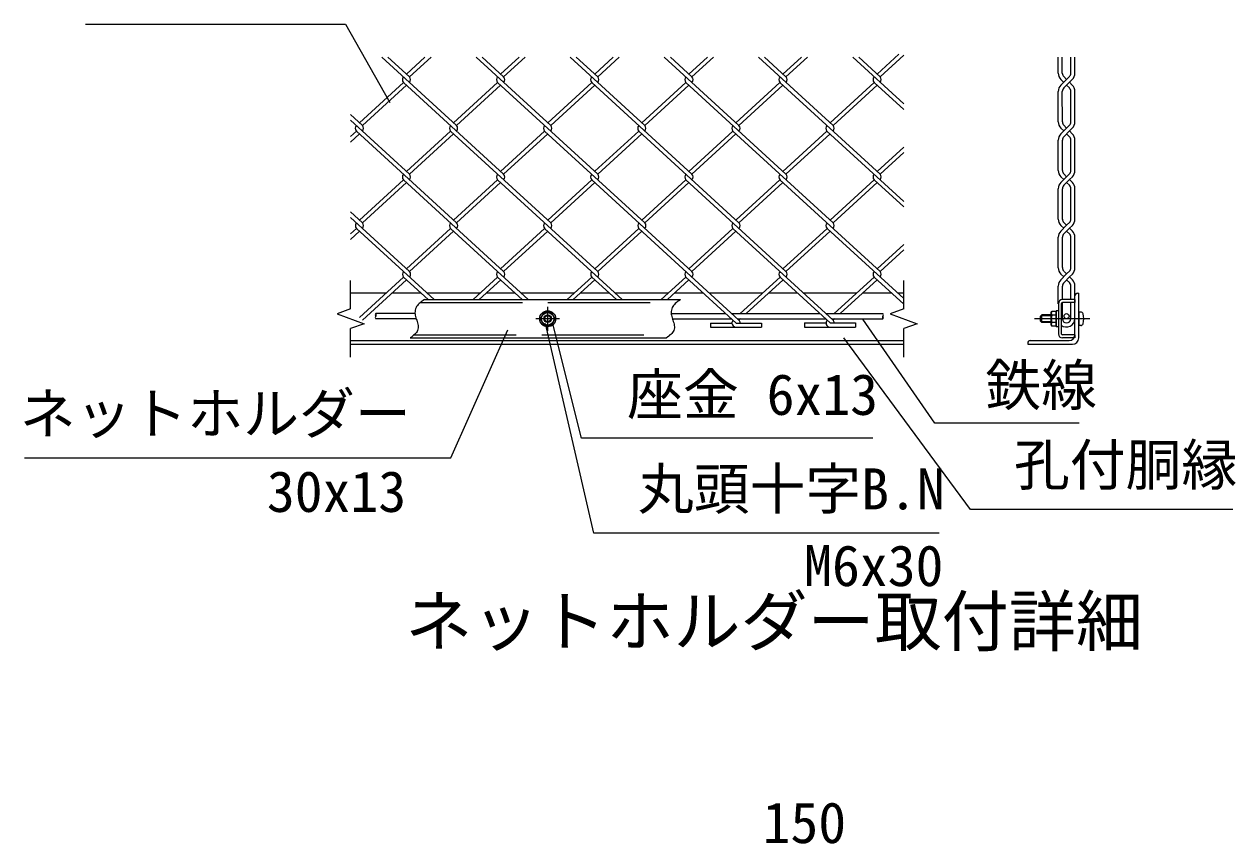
# Model space of a CAD drawing. Units: millimetres, scale not verified. Extents: x -12600 to 12600, y -8910 to 8910.
# Drawn here: x 599 to 4870, y -1300 to 1588 of the extents above; entities that cross this region are included whole.
import ezdxf
from ezdxf.enums import TextEntityAlignment as Align

# ---------------------------------------------------------------- set-up
doc = ezdxf.new("R2010")
doc.units = ezdxf.units.MM
doc.header["$LTSCALE"] = 60
doc.linetypes.add('DASHED', pattern=[7.5, 6, -1.5])
doc.linetypes.add('USER1', pattern=[50.8, 31.75, -6.35, 6.35, -6.35])
doc.layers.add('0-0_D-TTL-TXT', color=7, linetype='Continuous')
for name, color, linetype, lineweight in [('0-1_D-BMK', 2, 'USER1', 13), ('0-4_D-STR1', 1, 'Continuous', 18), ('0-6_D-STR3', 3, 'Continuous', 13), ('0-7_D-STR-DIM', 7, 'Continuous', 9), ('0-9_D-STR-TXT', 7, 'Continuous', 9), ('0-A_D-STR2', 7, 'Continuous', 9)]:
    doc.layers.add(name, color=color, linetype=linetype, lineweight=lineweight)
doc.styles.add('ＭＳ ゴシック', font='')
doc.styles.get('ＭＳ ゴシック').set_extended_font_data('MS Gothic')

msp = doc.modelspace()

# ---------------------------------------------------------------- linework, layer by layer
at = {"layer": '0-1_D-BMK'}
for p, q in [((2444.16, 508.32), (2444.16, 592.7)), ((2486.35, 550.51), (2401.97, 550.51)), ((4354.73, 550.51), (4160.6, 550.51))]:
    msp.add_line(p, q, dxfattribs=at)
at = {"layer": '0-4_D-STR1'}
for p, q in [((1873.96, 640.51), (1749.25, 640.51)), ((1998.25, 640.51), (1895.22, 640.51)), ((2205.73, 640.51), (2019.57, 640.51)), ((2330.03, 640.51), (2227, 640.51)), ((2537.51, 640.51), (2351.34, 640.51)), ((2661.8, 640.51), (2558.77, 640.51)), ((2869.23, 640.51), (2682.59, 640.51)), ((2993.58, 640.51), (2890.55, 640.51)), ((3201.01, 640.51), (3014.36, 640.51)), ((3325.35, 640.51), (3222.32, 640.51)), ((3532.78, 640.51), (3346.67, 640.51)), ((3657.13, 640.51), (3554.1, 640.51)), ((3699.25, 640.51), (3678.44, 640.51)), ((4302.89, 494.26), (4302.89, 631.51)), ((4311.89, 640.51), (4316.39, 640.51)), ((4316.39, 483.01), (4316.39, 640.51)), ((1749.25, 474.01), (3699.25, 474.01)), ((4145.39, 474.01), (4282.64, 474.01)), ((1749.25, 460.51), (3699.25, 460.51)), ((4136.39, 465.01), (4136.39, 460.51)), ((4136.39, 460.51), (4293.89, 460.51))]:
    msp.add_line(p, q, dxfattribs=at)
for centre, radius, start, end in [((4311.89, 631.51), 9, 90, 180), ((4145.39, 465.01), 9, 90, 180), ((4282.64, 494.26), 20.25, 270, 0), ((4293.89, 483.01), 22.5, 270, 0)]:
    msp.add_arc(centre, radius, start, end, dxfattribs=at)
at = {"layer": '0-6_D-STR3', "linetype": 'DASHED'}
for p, q in [((1994.99, 607.66), (2898, 607.66)), ((1973.01, 493.36), (2876.02, 493.36))]:
    msp.add_line(p, q, dxfattribs=at)
at = {"layer": '0-6_D-STR3'}
for p, q in [((2009.6, 618.01), (2912.61, 618.01)), ((4244.39, 603.16), (4244.39, 497.86)), ((4254.74, 603.16), (4254.74, 497.86)), ((4302.89, 618.01), (4259.24, 618.01)), ((4302.89, 607.66), (4259.24, 607.66)), ((4302.89, 618.01), (4302.89, 607.66)), ((1976.58, 568.51), (1838.08, 568.51)), ((2431.17, 573.01), (2418.18, 550.51)), ((2457.15, 573.01), (2431.17, 573.01)), ((2470.14, 550.51), (2457.15, 573.01)), ((2879.59, 568.51), (3072.15, 568.51)), ((3092.94, 568.51), (3403.93, 568.51)), ((3425.24, 568.51), (3625.84, 568.51)), ((4185.89, 564.01), (4181.39, 559.51)), ((4181.39, 541.51), (4181.39, 559.51)), ((4219.19, 561.31), (4183.19, 561.31)), ((4185.89, 537.01), (4185.89, 564.01)), ((4219.19, 564.01), (4185.89, 564.01)), ((4219.19, 572.56), (4221.46, 576.49)), ((4219.19, 528.46), (4219.19, 572.56)), ((4237.19, 576.49), (4221.46, 576.49)), ((4237.19, 563.5), (4221.46, 563.5)), ((4237.19, 578.64), (4237.19, 522.39)), ((4244.39, 578.64), (4237.19, 578.64)), ((4237.19, 524.53), (4237.19, 576.49)), ((4316.39, 574.14), (4316.39, 526.89)), ((4323.26, 574.14), (4316.39, 574.14)), ((1980.8, 550.51), (1838.08, 550.51)), ((2457.15, 528.01), (2470.14, 550.51)), ((2883.81, 550.51), (3091.8, 550.51)), ((3112.58, 550.51), (3423.57, 550.51)), ((3444.89, 550.51), (3625.84, 550.51)), ((4185.89, 537.01), (4181.39, 541.51)), ((4219.19, 539.71), (4183.19, 539.71)), ((4219.19, 537.01), (4185.89, 537.01)), ((4219.19, 528.46), (4221.46, 524.53)), ((4237.19, 537.52), (4221.46, 537.52)), ((4237.19, 524.53), (4221.46, 524.53)), ((4244.39, 522.39), (4237.19, 522.39)), ((4323.26, 526.89), (4316.39, 526.89)), ((1959.81, 483.01), (2862.82, 483.01)), ((4302.89, 493.36), (4259.24, 493.36)), ((4302.89, 483.01), (4259.24, 483.01)), ((4302.89, 493.36), (4302.89, 483.01))]:
    msp.add_line(p, q, dxfattribs=at)
msp.add_lwpolyline([(2418.18, 550.51), (2431.17, 528.01), (2457.15, 528.01)], dxfattribs=at)
for centre, radius in [((2444.16, 550.51), 28.12), ((2444.16, 550.51), 22.05), ((2444.16, 550.51), 13.5), ((2444.16, 550.51), 11.06), ((4273.51, 559.66), 9)]:
    msp.add_circle(centre, radius, dxfattribs=at)
for centre, radius, start, end in [((4259.24, 603.16), 14.85, 90, 180), ((4259.24, 603.16), 4.5, 90, 180), ((4230.95, 570), 11.5, 145.61585, 214.38415), ((4262.44, 550.51), 42.99, 162.4121, 197.5879), ((4323.26, 565.59), 8.55, 16.07286, 90), ((4270.94, 550.51), 63, 343.92714, 16.07286), ((4230.95, 531.03), 11.5, 145.61586, 214.38415), ((4323.26, 535.44), 8.55, 270, 343.92714), ((4259.24, 497.86), 14.85, 180, 270), ((4259.24, 497.86), 4.5, 180, 270)]:
    msp.add_arc(centre, radius, start, end, dxfattribs=at)
at = {"layer": '0-7_D-STR-DIM'}
for p, q in [((1749.25, 585.14), (1749.25, 685.51)), ((3699.25, 585.14), (3699.25, 685.51)), ((1749.25, 585.14), (1701.68, 567.83)), ((1701.68, 567.83), (1796.82, 533.2)), ((1796.82, 533.2), (1749.25, 515.88)), ((1749.25, 415.51), (1749.25, 515.88)), ((3699.25, 415.51), (3699.25, 515.88))]:
    msp.add_line(p, q, dxfattribs=at)
for points in [[(2009.6, 618.01), (2005.64, 615.38), (2001.74, 612.7), (1997.93, 609.95), (1994.29, 607.08), (1990.85, 604.06), (1987.68, 600.84), (1984.81, 597.39), (1982.32, 593.67), (1980.24, 589.65), (1978.61, 585.35), (1977.43, 580.86), (1976.71, 576.27), (1976.47, 571.67), (1976.7, 567.14), (1977.37, 562.71), (1978.39, 558.34), (1979.66, 554), (1981.08, 549.67), (1982.57, 545.31), (1984.04, 540.89), (1985.38, 536.39), (1986.51, 531.77), (1987.33, 527.12), (1987.75, 522.49), (1987.68, 517.98), (1987.03, 513.65), (1985.72, 509.58), (1983.81, 505.74), (1981.37, 502.1), (1978.47, 498.65), (1975.19, 495.34), (1971.61, 492.16), (1967.8, 489.06), (1963.85, 486.02), (1959.81, 483.01)], [(2912.61, 618.01), (2908.65, 615.38), (2904.74, 612.7), (2900.94, 609.95), (2897.3, 607.08), (2893.86, 604.06), (2890.68, 600.84), (2887.82, 597.39), (2885.33, 593.67), (2883.25, 589.65), (2881.61, 585.35), (2880.43, 580.86), (2879.72, 576.27), (2879.47, 571.67), (2879.71, 567.14), (2880.38, 562.71), (2881.4, 558.34), (2882.66, 554), (2884.09, 549.67), (2885.58, 545.31), (2887.04, 540.89), (2888.39, 536.39), (2889.52, 531.77), (2890.34, 527.12), (2890.76, 522.49), (2890.69, 517.98), (2890.03, 513.65), (2888.73, 509.58), (2886.82, 505.74), (2884.37, 502.1), (2881.48, 498.65), (2878.2, 495.34), (2874.62, 492.16), (2870.81, 489.06), (2866.85, 486.02), (2862.82, 483.01)], [(3699.25, 585.14), (3651.68, 567.83), (3746.82, 533.2), (3699.25, 515.88)]]:
    msp.add_lwpolyline(points, dxfattribs=at)
for centre, start, end in [((1842.61, 564.01), 135.18146, 224.81854), ((1842.61, 555.01), 135.18146, 224.81854), ((1833.55, 564.01), 315.18146, 44.81854), ((3630.37, 555.01), 135.18146, 224.81854), ((3621.31, 564.01), 315.18146, 44.81854), ((3621.31, 555.01), 315.18146, 44.81854)]:
    msp.add_arc(centre, 6.38, start, end, dxfattribs=at)
at = {"layer": '0-9_D-STR-TXT'}
for points in [[(814.61, 1588.46), (1731.08, 1588.46), (1888.12, 1312.17)], [(3824.22, -205.6), (2606.98, -205.6), (2436.58, 533.41)], [(3589.98, 129.51), (2563.09, 129.51), (2464.05, 528.22)], [(4317.35, 182.83), (3808.64, 182.83), (3554.61, 548.87)], [(600.24, 60.52), (2103.01, 60.52), (2303.79, 511.78)], [(4859.05, -121.46), (3934.2, -121.46), (3488.3, 482.97)]]:
    msp.add_lwpolyline(points, dxfattribs=at)
at = {"layer": '0-A_D-STR2'}
for p, q in [((2123.04, 1231.36), (1859.97, 1472.42)), ((1957.16, 1402.9), (1881.29, 1472.42)), ((2011.71, 1472.42), (1946.5, 1412.67)), ((2033.02, 1472.42), (1957.16, 1402.9)), ((2454.82, 1231.36), (2191.75, 1472.42)), ((2288.93, 1402.9), (2213.06, 1472.42)), ((2343.48, 1472.42), (2278.27, 1412.67)), ((2364.8, 1472.42), (2288.93, 1402.9)), ((2786.59, 1231.36), (2523.52, 1472.42)), ((2620.71, 1402.9), (2544.84, 1472.42)), ((2675.26, 1472.42), (2610.05, 1412.67)), ((2696.57, 1472.42), (2620.71, 1402.9)), ((3118.37, 1231.36), (2855.3, 1472.42)), ((2952.48, 1402.9), (2876.61, 1472.42)), ((3007.03, 1472.42), (2941.82, 1412.67)), ((3028.35, 1472.42), (2952.48, 1402.9)), ((3450.12, 1231.39), (3187.07, 1472.42)), ((3284.25, 1402.9), (3208.39, 1472.42)), ((3338.81, 1472.42), (3273.6, 1412.67)), ((3360.12, 1472.42), (3284.25, 1402.9)), ((3699.23, 1307.62), (3519.38, 1472.42)), ((3616.27, 1403.17), (3540.7, 1472.42)), ((3681.59, 1482.55), (3605.61, 1412.94)), ((3699.23, 1479.19), (3616.27, 1403.17)), ((4243.88, 1416.08), (4243.88, 1472.42)), ((4258.32, 1416.09), (4258.32, 1472.42)), ((4288.15, 1416.09), (4288.15, 1472.42)), ((4302.58, 1416.08), (4302.58, 1472.42)), ((1935.84, 1383.37), (1780.61, 1241.13)), ((1946.5, 1373.61), (1791.27, 1231.36)), ((2288.93, 1059.82), (1935.84, 1383.37)), ((2267.62, 1383.37), (2112.39, 1241.13)), ((2278.27, 1373.61), (2123.04, 1231.36)), ((2620.71, 1059.82), (2267.62, 1383.37)), ((2599.39, 1383.37), (2444.16, 1241.13)), ((2610.05, 1373.61), (2454.82, 1231.36)), ((2952.48, 1059.82), (2599.39, 1383.37)), ((2931.17, 1383.37), (2775.94, 1241.13)), ((2941.82, 1373.61), (2786.59, 1231.36)), ((3284.23, 1059.85), (2931.17, 1383.37)), ((3262.94, 1383.37), (3107.71, 1241.13)), ((3273.6, 1373.61), (3118.37, 1231.36)), ((3616, 1059.85), (3262.94, 1383.37)), ((3594.95, 1383.64), (3439.46, 1241.15)), ((3605.61, 1373.87), (3450.12, 1231.39)), ((3699.23, 1288.09), (3594.95, 1383.64)), ((4273.23, 1394.1), (4253.11, 1373.97)), ((4253.11, 1393.8), (4263.03, 1383.89)), ((4263.33, 1404), (4273.23, 1394.1)), ((4283.44, 1383.89), (4263.33, 1363.78)), ((4283.14, 1404), (4273.23, 1394.1)), ((4273.23, 1373.68), (4283.14, 1363.78)), ((4293.36, 1393.8), (4283.44, 1383.89)), ((4283.44, 1383.89), (4293.36, 1373.97)), ((4244.01, 1244.54), (4243.88, 1351.7)), ((4258.45, 1244.55), (4258.32, 1351.68)), ((4288.28, 1244.55), (4288.15, 1351.68)), ((4302.71, 1244.54), (4302.58, 1351.7)), ((1791.27, 1231.36), (1749.23, 1269.89)), ((1957.16, 1059.82), (1749.23, 1250.36)), ((1769.95, 1211.83), (1749.23, 1192.84)), ((1780.61, 1202.07), (1749.23, 1173.31)), ((2123.04, 888.28), (1769.95, 1211.83)), ((2101.73, 1211.83), (1946.5, 1069.59)), ((2112.39, 1202.07), (1957.16, 1059.82)), ((2454.82, 888.28), (2101.73, 1211.83)), ((2433.5, 1211.83), (2278.27, 1069.59)), ((2444.16, 1202.07), (2288.93, 1059.82)), ((2786.59, 888.28), (2433.5, 1211.83)), ((2765.28, 1211.83), (2610.98, 1070.44)), ((2775.94, 1202.07), (2620.71, 1059.82)), ((3118.34, 888.31), (2765.28, 1211.83)), ((3097.05, 1211.83), (2941.82, 1069.59)), ((3107.71, 1202.07), (2952.48, 1059.82)), ((3450.12, 888.31), (3097.05, 1211.83)), ((3428.8, 1211.86), (3273.57, 1069.61)), ((3439.46, 1202.09), (3284.23, 1059.85)), ((3699.23, 964.06), (3428.8, 1211.86)), ((4253.24, 1222.27), (4263.15, 1212.35)), ((4263.46, 1232.46), (4273.36, 1222.56)), ((4283.57, 1212.35), (4263.46, 1192.24)), ((4273.36, 1202.14), (4283.27, 1192.24)), ((4293.49, 1222.27), (4283.57, 1212.35)), ((4283.57, 1212.35), (4293.49, 1202.43)), ((3699.23, 1155.64), (3605.35, 1069.61)), ((4244.17, 1073.18), (4244.01, 1180.16)), ((4258.6, 1073.19), (4258.45, 1180.14)), ((4288.43, 1073.19), (4288.28, 1180.14)), ((4302.87, 1073.18), (4302.71, 1180.16)), ((3699.23, 1136.11), (3616, 1059.85)), ((1935.84, 1040.29), (1780.61, 898.05)), ((1946.5, 1030.53), (1791.27, 888.28)), ((2288.93, 716.75), (1935.84, 1040.29)), ((2267.62, 1040.29), (2112.39, 898.05)), ((2278.27, 1030.53), (2123.04, 888.28)), ((2620.68, 716.77), (2267.62, 1040.29)), ((2599.39, 1040.29), (2444.16, 898.05)), ((2610.05, 1030.53), (2454.82, 888.28)), ((2952.45, 716.77), (2599.39, 1040.29)), ((2931.17, 1040.29), (2775.94, 898.05)), ((2941.82, 1030.53), (2786.59, 888.28)), ((3284.23, 716.77), (2931.17, 1040.29)), ((3262.91, 1040.32), (3108.61, 898.93)), ((3273.57, 1030.55), (3118.34, 888.31)), ((3616, 716.77), (3262.91, 1040.32)), ((3594.95, 1040.56), (3439.46, 898.07)), ((3605.61, 1030.8), (3450.12, 888.31)), ((3699.23, 945.02), (3594.95, 1040.56)), ((4273.52, 1051.2), (4253.39, 1031.07)), ((4253.39, 1050.9), (4263.31, 1040.99)), ((4263.61, 1061.1), (4273.52, 1051.2)), ((4283.72, 1040.99), (4263.61, 1020.87)), ((4283.42, 1061.1), (4273.52, 1051.2)), ((4273.52, 1030.78), (4283.42, 1020.87)), ((4244.17, 901.88), (4244.17, 1008.8)), ((4258.6, 900.75), (4258.6, 1008.78)), ((4288.43, 900.75), (4288.43, 1008.78)), ((4302.87, 901.88), (4302.87, 1008.8)), ((1791.27, 888.28), (1749.23, 926.81)), ((1957.16, 716.75), (1749.23, 907.28)), ((1769.95, 868.75), (1749.23, 849.76)), ((1780.61, 858.99), (1749.23, 830.23)), ((2044.12, 618.01), (1770.22, 869)), ((2101.73, 868.75), (1946.5, 726.51)), ((2112.39, 858.99), (1957.16, 716.75)), ((2375.9, 618.01), (2101.99, 869)), ((2433.5, 868.75), (2278.27, 726.51)), ((2444.16, 858.99), (2288.93, 716.75)), ((2707.14, 618.01), (2433.5, 868.75)), ((2765.28, 868.75), (2610.05, 726.51)), ((2775.94, 858.99), (2620.71, 716.75)), ((3118.34, 545.23), (2765.28, 868.75)), ((3097.29, 869.02), (2941.8, 726.54)), ((3107.95, 859.26), (2952.45, 716.77)), ((3450.38, 545.48), (3097.29, 869.02)), ((3429.07, 869.02), (3273.57, 726.54)), ((3439.72, 859.26), (3284.23, 716.77)), ((3699.23, 621.47), (3429.07, 869.02)), ((4273.52, 879.9), (4253.39, 859.78)), ((4253.39, 879.61), (4263.31, 869.69)), ((4262.8, 890.62), (4273.52, 879.9)), ((4283.72, 869.69), (4262.8, 848.76)), ((4284.23, 890.62), (4273.52, 879.9)), ((4273.52, 859.48), (4284.23, 848.77)), ((4293.64, 879.61), (4283.72, 869.69)), ((4283.72, 869.69), (4293.64, 859.78)), ((3699.23, 812.56), (3605.35, 726.54)), ((4244.17, 730.34), (4244.17, 837.5)), ((4258.6, 731.48), (4258.6, 838.64)), ((4288.43, 731.48), (4288.43, 838.64)), ((4302.87, 730.34), (4302.87, 837.5)), ((3699.23, 793.03), (3616, 716.77)), ((1936.08, 697.48), (1780.85, 555.24)), ((1946.74, 687.72), (1791.51, 545.48)), ((2022.81, 618.01), (1936.11, 697.46)), ((2267.86, 697.48), (2181.13, 618.01)), ((2278.51, 687.72), (2202.44, 618.01)), ((2354.58, 618.01), (2267.86, 697.48)), ((2599.63, 697.48), (2512.9, 618.01)), ((2610.29, 687.72), (2534.22, 618.01)), ((2686.36, 618.01), (2599.63, 697.48)), ((2931.41, 697.48), (2844.68, 618.01)), ((2942.06, 687.72), (2865.99, 618.01)), ((3108.2, 535.48), (2931.41, 697.48)), ((3263.18, 697.48), (3122.43, 568.51)), ((3273.84, 687.72), (3143.75, 568.51)), ((3439.72, 535.71), (3263.18, 697.48)), ((3594.95, 697.48), (3454.21, 568.51)), ((3605.61, 687.72), (3475.52, 568.51)), ((3699.23, 601.94), (3594.95, 697.48)), ((4273.52, 708.36), (4253.39, 688.24)), ((4253.39, 708.07), (4263.31, 698.15)), ((4264.4, 717.48), (4273.52, 708.36)), ((4283.72, 698.15), (4264.4, 678.83)), ((4284.23, 719.08), (4273.52, 708.36)), ((4273.52, 687.94), (4284.23, 677.23)), ((4293.64, 708.07), (4283.72, 698.15)), ((4283.72, 698.15), (4293.64, 688.24)), ((4244.17, 602.78), (4244.17, 665.96)), ((4258.6, 618), (4258.6, 664.83)), ((4288.43, 618.01), (4288.43, 667.1)), ((4302.87, 549.53), (4302.87, 665.96)), ((4258.6, 550.66), (4258.6, 607.62)), ((4288.43, 550.66), (4288.43, 607.66)), ((3018.2, 535.48), (3093.74, 535.48)), ((3018.2, 535.48), (3018.2, 521.08)), ((3018.2, 521.08), (3198.2, 521.08)), ((3124.1, 550.51), (3118.34, 545.23)), ((3349.72, 535.71), (3425.27, 535.71)), ((3349.72, 535.71), (3349.72, 521.31)), ((3349.72, 521.31), (3529.72, 521.31)), ((3439.72, 535.71), (3529.72, 535.71)), ((3455.88, 550.51), (3450.38, 545.48)), ((3529.72, 535.71), (3529.72, 521.31))]:
    msp.add_line(p, q, dxfattribs=at)
for points in [[(4283.27, 1232.46), (4273.36, 1222.56), (4253.24, 1202.43)], [(4293.64, 1050.9), (4283.72, 1040.99), (4293.64, 1031.07)], [(3108.2, 535.48), (3198.2, 535.48), (3198.2, 521.08)]]:
    msp.add_lwpolyline(points, dxfattribs=at)
for centre, radius, start, end in [((4275.38, 1416.08), 31.5, 180, 225), ((4275.42, 1416.09), 17.1, 180, 225), ((4271.05, 1416.09), 17.1, 315, 0), ((4271.08, 1416.08), 31.5, 315, 0), ((1946.5, 1393.14), 14.46, 137.5, 222.5), ((1946.5, 1393.14), 14.46, 317.5, 42.5), ((2278.27, 1393.14), 14.46, 137.5, 222.5), ((2278.27, 1393.14), 14.46, 317.5, 42.5), ((2610.05, 1393.14), 14.46, 137.5, 222.5), ((2610.05, 1393.14), 14.46, 317.5, 42.5), ((2942.06, 1393.41), 14.46, 137.5, 222.5), ((2942.06, 1393.41), 14.46, 317.5, 42.5), ((3273.84, 1393.41), 14.46, 137.5, 222.5), ((3273.84, 1393.41), 14.46, 317.5, 42.5), ((3605.61, 1393.41), 14.46, 137.5, 222.5), ((3605.61, 1393.41), 14.46, 317.5, 42.5), ((4275.38, 1351.7), 31.5, 135, 180), ((4271.08, 1351.7), 31.5, 0, 45), ((4275.42, 1351.68), 17.1, 135.00055, 180), ((4271.05, 1351.68), 17.1, 0, 44.99915), ((4275.51, 1244.54), 31.5, 180, 225), ((4275.55, 1244.55), 17.1, 180, 225), ((4271.18, 1244.55), 17.1, 315, 0), ((4271.21, 1244.54), 31.5, 315, 0), ((1780.58, 1221.62), 14.46, 137.5, 222.5), ((1780.58, 1221.62), 14.46, 317.5, 42.5), ((2112.36, 1221.62), 14.46, 137.5, 222.5), ((2112.36, 1221.62), 14.46, 317.5, 42.5), ((2444.13, 1221.62), 14.46, 137.5, 222.5), ((2444.13, 1221.62), 14.46, 317.5, 42.5), ((2775.91, 1221.62), 14.46, 137.5, 222.5), ((2775.91, 1221.62), 14.46, 317.5, 42.5), ((3107.68, 1221.62), 14.46, 137.5, 222.5), ((3107.68, 1221.62), 14.46, 317.5, 42.5), ((3439.46, 1221.62), 14.46, 137.5, 222.5), ((3439.46, 1221.62), 14.46, 317.5, 42.5), ((4275.51, 1180.16), 31.5, 135, 180), ((4271.21, 1180.16), 31.5, 0, 45), ((4275.55, 1180.14), 17.1, 135.00055, 180), ((4271.18, 1180.14), 17.1, 0, 44.99915), ((4275.67, 1073.18), 31.5, 180, 225), ((4275.7, 1073.19), 17.1, 180, 225), ((4271.33, 1073.19), 17.1, 315, 0), ((4271.37, 1073.18), 31.5, 315, 0), ((1946.5, 1050.06), 14.46, 137.5, 222.5), ((1946.5, 1050.06), 14.46, 317.5, 42.5), ((2278.27, 1050.06), 14.46, 137.5, 222.5), ((2278.27, 1050.06), 14.46, 317.5, 42.5), ((2610.05, 1050.06), 14.46, 137.5, 222.5), ((2610.05, 1050.06), 14.46, 317.5, 42.5), ((2942.06, 1050.33), 14.46, 137.5, 222.5), ((2942.06, 1050.33), 14.46, 317.5, 42.5), ((3273.84, 1050.33), 14.46, 137.5, 222.5), ((3273.84, 1050.33), 14.46, 317.5, 42.5), ((3605.61, 1050.33), 14.46, 137.5, 222.5), ((3605.61, 1050.33), 14.46, 317.5, 42.5), ((4275.67, 1008.8), 31.5, 135, 180), ((4271.37, 1008.8), 31.5, 0, 45), ((4275.7, 1008.78), 17.1, 135.00055, 180), ((4271.33, 1008.78), 17.1, 0, 44.99915), ((4275.67, 901.88), 31.5, 180, 225), ((4275.67, 901.88), 17.1, 180, 225), ((4271.37, 901.88), 17.1, 315, 0), ((4271.37, 901.88), 31.5, 315, 0), ((1780.85, 878.79), 14.46, 137.5, 222.5), ((1780.85, 878.79), 14.46, 317.5, 42.5), ((2112.63, 878.79), 14.46, 137.5, 222.5), ((2112.63, 878.79), 14.46, 317.5, 42.5), ((2444.4, 878.79), 14.46, 137.5, 222.5), ((2444.4, 878.79), 14.46, 317.5, 42.5), ((2776.18, 878.79), 14.46, 137.5, 222.5), ((2776.18, 878.79), 14.46, 317.5, 42.5), ((3107.95, 878.79), 14.46, 137.5, 222.5), ((3107.95, 878.79), 14.46, 317.5, 42.5), ((3439.72, 878.79), 14.46, 137.5, 222.5), ((3439.72, 878.79), 14.46, 317.5, 42.5), ((4275.67, 837.5), 31.5, 135, 180), ((4271.37, 837.5), 31.5, 0, 45), ((4275.67, 837.5), 17.1, 135, 180), ((4271.37, 837.5), 17.1, 0, 45), ((4275.67, 730.34), 31.5, 180, 225), ((4275.67, 730.34), 17.1, 176.19604, 225), ((4271.37, 730.34), 17.1, 315, 3.80396), ((4271.37, 730.34), 31.5, 315, 0), ((1946.74, 707.25), 14.46, 137.5, 222.5), ((1946.74, 707.25), 14.46, 317.5, 42.5), ((2278.51, 707.25), 14.46, 137.5, 222.5), ((2278.51, 707.25), 14.46, 317.5, 42.5), ((2610.29, 707.25), 14.46, 137.5, 222.5), ((2610.29, 707.25), 14.46, 317.5, 42.5), ((2942.06, 707.25), 14.46, 137.5, 222.5), ((2942.06, 707.25), 14.46, 317.5, 42.5), ((3273.84, 707.25), 14.46, 137.5, 222.5), ((3273.84, 707.25), 14.46, 317.5, 42.5), ((3605.61, 707.25), 14.46, 137.5, 222.5), ((3605.61, 707.25), 14.46, 317.5, 42.5), ((4275.67, 665.96), 31.5, 135, 180), ((4271.37, 665.96), 31.5, 0, 45), ((4275.67, 665.96), 17.1, 131.18669, 180), ((4271.37, 665.96), 17.1, 0, 48.80016), ((3108.2, 535.48), 14.46, 137.5, 275), ((3107.95, 535.71), 14.46, 359.10095, 42.5), ((3439.72, 535.71), 14.46, 137.5, 265), ((3439.72, 535.71), 14.46, 0, 42.5), ((4273.52, 550.66), 29.35, 230.23061, 0), ((4273.52, 550.66), 14.91, 180, 0)]:
    msp.add_arc(centre, radius, start, end, dxfattribs=at)

# ---------------------------------------------------------------- texts
at = {"layer": '0-0_D-TTL-TXT', "style": 'ＭＳ ゴシック'}
msp.add_text('ネットホルダー取付詳細', height=173.3, dxfattribs=at).set_placement((1942.06, -653.98), align=Align.BOTTOM_LEFT)
at = {"layer": '0-7_D-STR-DIM', "style": 'ＭＳ ゴシック'}
msp.add_text('150', height=144.3, dxfattribs=at).set_placement((3201.77, -1340.56), align=Align.BOTTOM_LEFT)
at = {"layer": '0-9_D-STR-TXT', "style": 'ＭＳ ゴシック'}
for s, p in [('鉄線', (3986.8, 201.41)), ('座金 6x13', (2724.24, 168.4)), ('ネットホルダー', (583.49, 101.32)), ('孔付胴縁', (4087.73, -79.51)), ('丸頭十字B.N', (2762.03, -164.42)), ('30x13', (1454.46, -173.56)), ('M6x30', (3348.27, -434.82))]:
    msp.add_text(s, height=144.3, dxfattribs=at).set_placement(p, align=Align.BOTTOM_LEFT)

doc.saveas('drawing.dxf')
